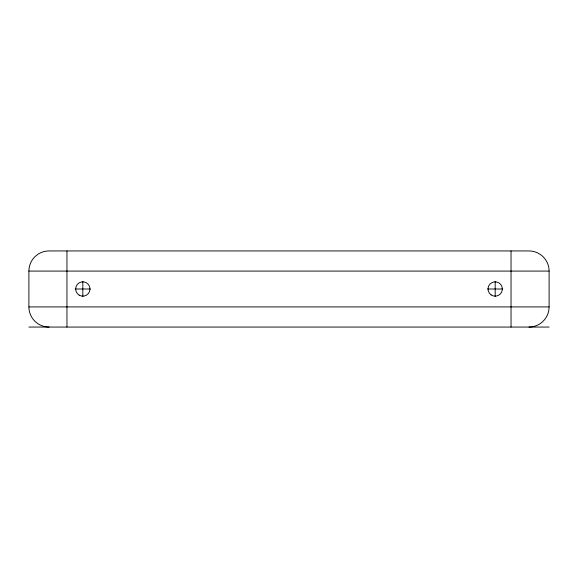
<?xml version="1.0" encoding="UTF-8"?>
<svg xmlns="http://www.w3.org/2000/svg" width="578" height="578" viewBox="0 0 578 578"><rect width="100%" height="100%" fill="white"/><g stroke="black" fill="none" stroke-linecap="round" stroke-linejoin="round"><path stroke-width="0.87" d="M49.043 327.061A20.143 20.143 0 0 1 28.9 306.918L28.9 271.082L549.1 271.082L549.1 306.918A20.143 20.143 0 0 1 528.957 327.061M75.256 289L90.392 289M487.608 289L502.744 289M28.9 306.918L549.1 306.918M28.9 327.061L549.1 327.061M511.039 250.939L511.039 327.061M495.18 281.385L495.18 296.615M82.82 281.385L82.82 296.615M66.961 250.939L66.961 327.061M28.9 271.082A20.143 20.143 0 0 1 49.043 250.939L528.957 250.939A20.143 20.143 0 0 1 549.1 271.082M79.237 295.206A7.167 7.167 0 0 0 89.995 289A7.167 7.167 0 0 0 79.237 282.794A7.167 7.167 0 0 0 79.237 295.206M491.155 294.939A7.167 7.167 0 0 0 502.333 289.513A7.167 7.167 0 0 0 492.044 282.548A7.167 7.167 0 0 0 491.155 294.939"/></g></svg>
